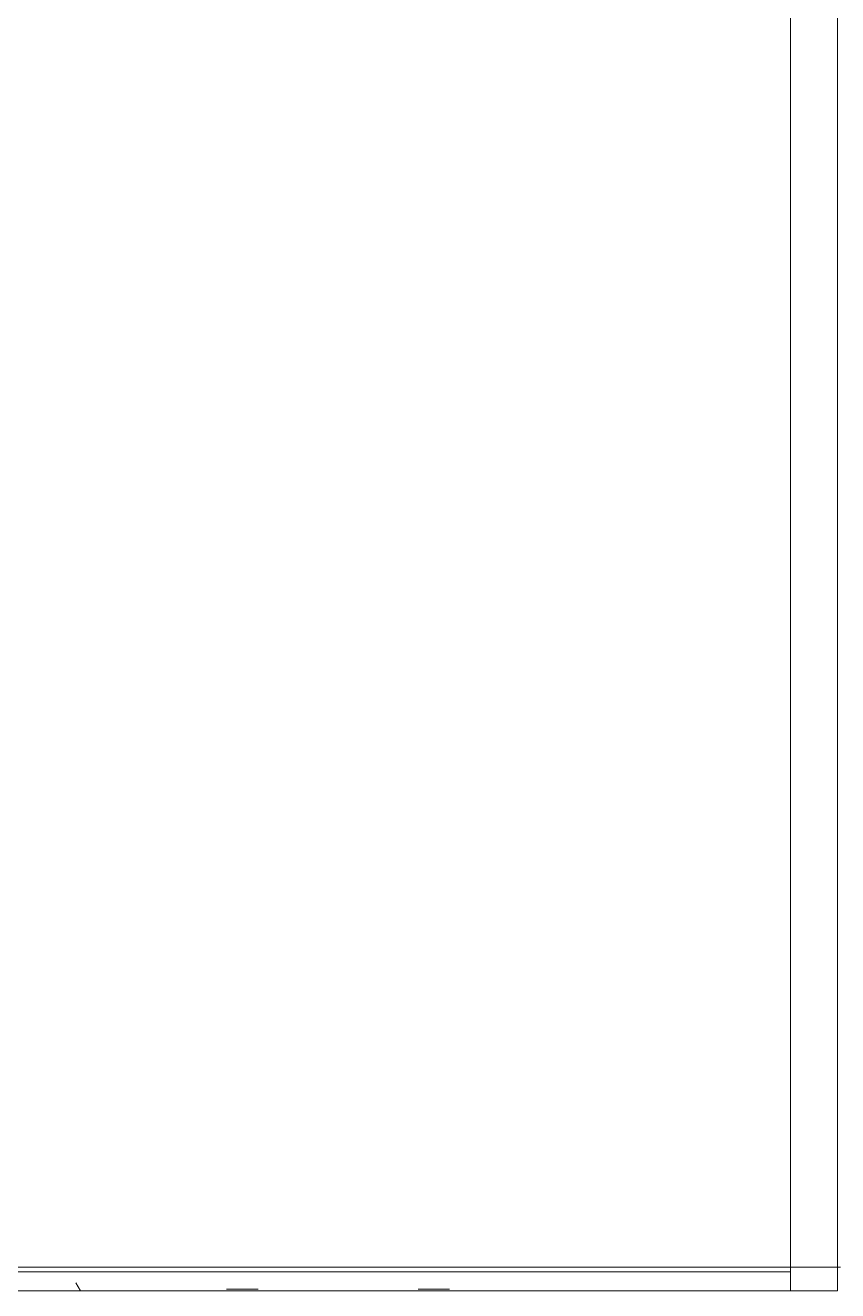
# Model space of a CAD drawing. Header units: millimetres. Extents: x -7075 to 54747, y -13937 to 93540.
# Drawn here: x 35675 to 37400, y 81250 to 83938 of the extents above; entities that cross this region are included whole.
import ezdxf

# ---------------------------------------------------------------- set-up
doc = ezdxf.new("R2010")
doc.units = ezdxf.units.MM
doc.linetypes.add('Grid Line', pattern=[4.2, 3, -0.6, 0, -0.6])
for name, color, linetype, lineweight in [('A-FLOR-MCUT', 3, 'Continuous', 9), ('NET CAT', 3, 'Continuous', 5), ('NET-CAT', 3, 'Continuous', 15), ('TRUC', 225, 'Continuous', 5)]:
    doc.layers.add(name, color=color, linetype=linetype, lineweight=lineweight)
pattern_1 = [(0, (19236.3, 39800), (812.8, 203.2), [67.056, -542.544, 67.056, -542.544, -3251.2]), (0, (19236.3, 39800), (812.8, 203.2), [-1219.2, 67.056, -1152.144, 67.056, -542.544, -1422.4]), (0, (19236.3, 39800), (812.8, 203.2), [-3048, 67.056, -339.344, 67.056, -948.944]), (120, (19541.1, 39901.6), (-582.3764, 602.30545), [67.056, -542.544, 67.056, -3793.744]), (120, (19541.1, 39901.6), (-582.3764, 602.30545), [-676.656, -542.544, 67.056, -1152.144, -2032]), (120, (19541.1, 39901.6), (-582.3764, 602.30545), [-2438.4, 67.056, -542.544, 67.056, -1355.344]), (120, (19541.1, 39901.6), (-582.3764, 602.30545), [-3115.056, -339.344, 67.056, -948.944]), (240, (19642.7, 40308), (-230.4236, -805.50545), [67.056, -542.544, 67.056, -3793.744]), (240, (19642.7, 40308), (-230.4236, -805.50545), [-676.656, -542.544, 67.056, -1152.144, -2032]), (240, (19642.7, 40308), (-230.4236, -805.50545), [-2438.4, 67.056, -542.544, 67.056, -1355.344]), (240, (19642.7, 40308), (-230.4236, -805.50545), [-3115.056, -339.344, 67.056, -948.944])]

msp = doc.modelspace()

# ---------------------------------------------------------------- hatches: boundary and pattern name
at = {"layer": 'NET CAT'}
h = msp.add_hatch(dxfattribs=at)
h.set_pattern_fill('FP_4', color=10, style=0, pattern_type=2)
h.set_pattern_definition(pattern_1)
h.paths.add_polyline_path([(34749.9, 81290), (37299.9, 81290), (37299.9, 81300), (34749.9, 81300)], flags=0)
h = msp.add_hatch(dxfattribs=at)
h.set_pattern_fill('FP_4', color=10, style=0, pattern_type=2)
h.set_pattern_definition(pattern_1)
h.paths.add_polyline_path([(34749.9, 81250), (37299.9, 81250), (37299.9, 81290), (34749.9, 81290)], flags=0)

# ---------------------------------------------------------------- linework, layer by layer
at = {"layer": 'A-FLOR-MCUT'}
msp.add_line((37299.9, 81290), (34749.9, 81290), dxfattribs=at)
at = {"layer": 'NET-CAT'}
for p, q in [((37299.9, 86550), (37299.9, 81250)), ((37399.9, 81250), (37399.9, 86550)), ((37299.9, 81300), (34749.9, 81300)), ((37299.9, 81250), (37299.9, 81300)), ((34749.9, 81250), (37299.9, 81250)), ((37299.9, 81250), (37399.9, 81250))]:
    msp.add_line(p, q, dxfattribs=at)
at = {"layer": 'TRUC', "linetype": 'Grid Line', "ltscale": 50}
msp.add_line((-7075.1, 81300), (51521, 81300), dxfattribs=at)

doc.saveas('drawing.dxf')
